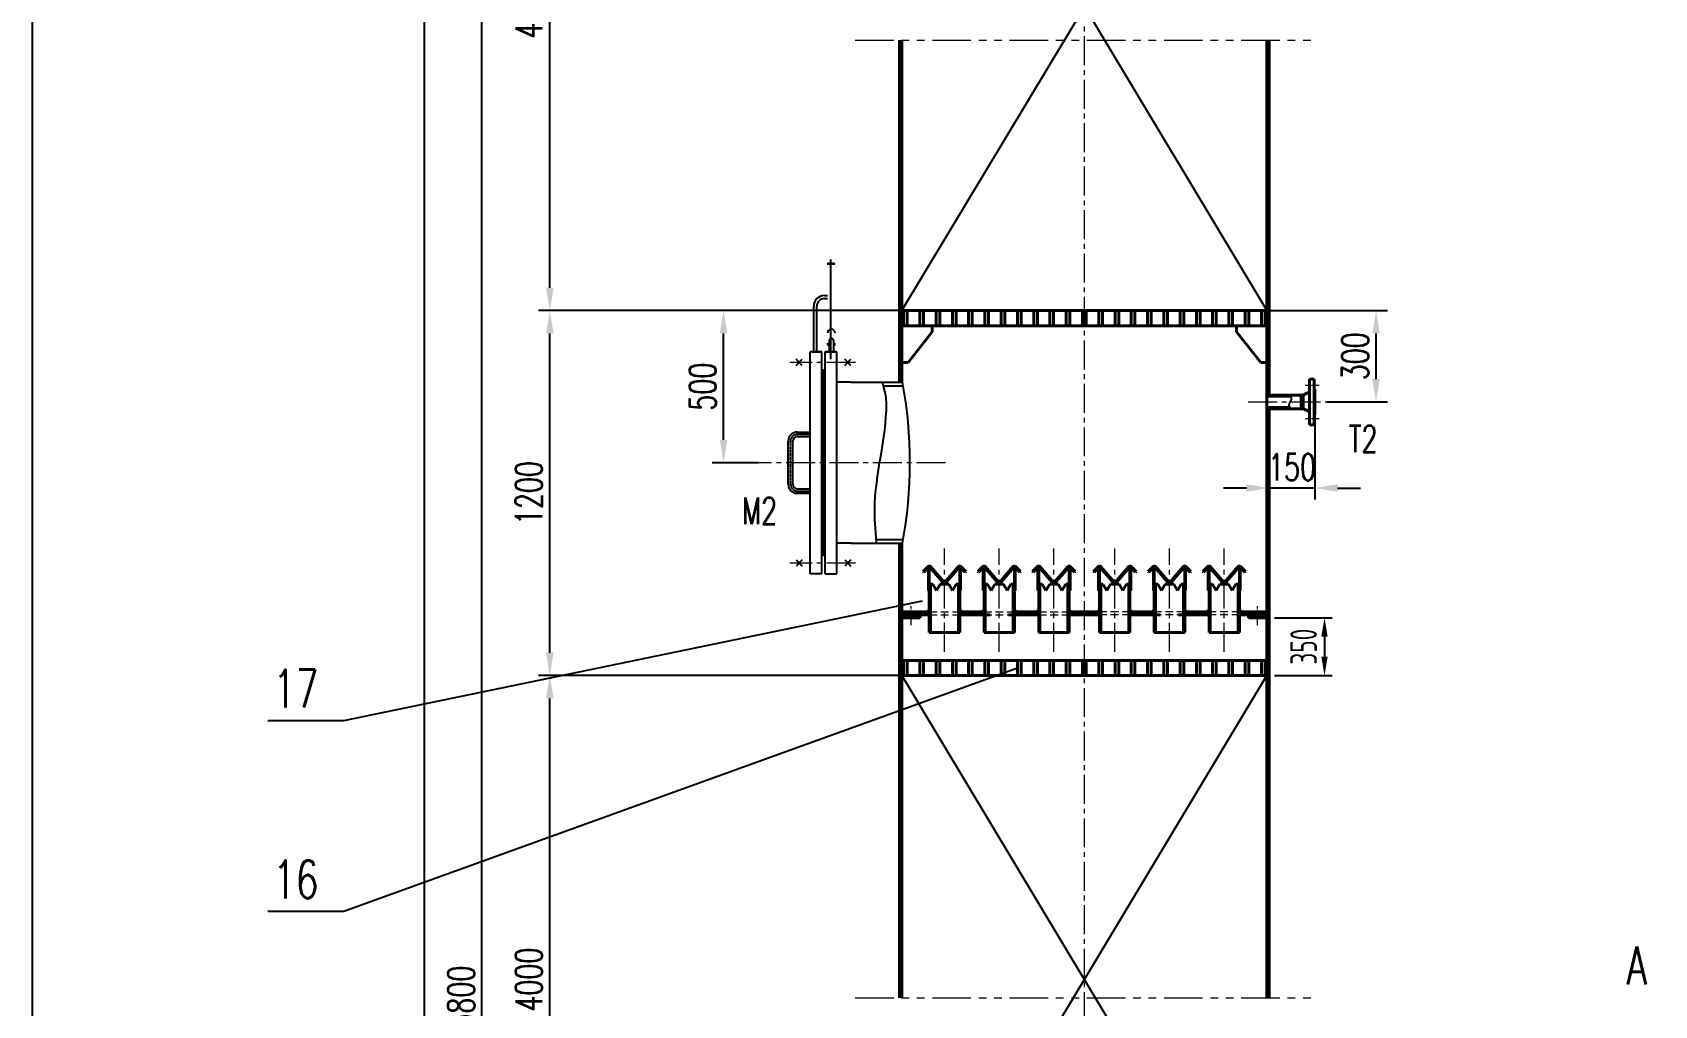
# Model space of a CAD drawing. Header units: millimetres. Extents: x -62352 to -47502, y -30131 to -9106.
# Drawn here: x -62352 to -57017, y -18309 to -15109 of the extents above; entities that cross this region are included whole.
import ezdxf
from ezdxf.enums import TextEntityAlignment as Align

# ---------------------------------------------------------------- set-up
doc = ezdxf.new("R2010")
doc.units = ezdxf.units.MM
doc.header["$PDMODE"] = 33
doc.header["$PDSIZE"] = 5
for name, pattern in [('ACAD_ISO02W100', [15, 12, -3]), ('ACAD_ISO10W100', [18, 12, -3, 0, -3]), ('ACAD_ISO12W100', [21, 12, -3, 0, -3, 0, -3]), ('CENTER', [2, 1.25, -0.25, 0.25, -0.25]), ('CENTER2', [28.575, 19.05, -3.175, 3.175, -3.175]), ('DASHED', [19.05, 12.7, -6.35]), ('PHANTOM2', [31.75, 15.875, -3.175, 3.175, -3.175, 3.175, -3.175])]:
    doc.linetypes.add(name, pattern=pattern)
for name, color, linetype in [('1轮廓实线层', 7, 'Continuous'), ('2细线层', 4, 'Continuous'), ('3中心线层', 1, 'CENTER'), ('7标注层', 4, 'Continuous'), ('剖面线层', 2, 'Continuous'), ('尺寸线', 4, 'Continuous'), ('文字层', 3, 'Continuous')]:
    doc.layers.add(name, color=color, linetype=linetype)
for name, color, linetype, lineweight in [('中心线', 1, 'ACAD_ISO10W100', 18), ('双点划线', 3, 'ACAD_ISO12W100', 18), ('实线', 7, 'Continuous', 40), ('尺寸标注', 2, 'Continuous', 25), ('虚线', 6, 'ACAD_ISO02W100', 18)]:
    doc.layers.add(name, color=color, linetype=linetype, lineweight=lineweight)
doc.styles.add('HGCAD', font='gbenor.shx', dxfattribs={"width": 0.75, "bigfont": 'gbcbig.shx'})
doc.styles.add('工程', font='romans.shx', dxfattribs={"width": 0.7, "bigfont": 'hztxt.shx'})
doc.dimstyles.new('工程25', dxfattribs={"dimscale": 25, "dimtxt": 3.5, "dimasz": 3, "dimexe": 1.5, "dimexo": 0, "dimgap": 1, "dimtad": 1, "dimzin": 12, "dimdsep": 46, "dimtxsty": '工程', "dimcen": 0, "dimazin": 2, "dimtp": 0.5, "dimtm": 0.5, "dimtfac": 1, "dimtmove": 0, "dimatfit": 3, "dimfxl": 0, "dimarcsym": 0})

# ---------------------------------------------------------------- blocks, each defined once
blk = doc.blocks.new('*D40')
at = {"layer": '2细线层', "color": 0, "lineweight": -2}
for p, q in [((-59492.4, -17224.2), (-60688, -17224.2)), ((-60650.5, -19149.2), (-60650.5, -17299.2)), ((-59492.4, -19224.2), (-60688, -19224.2))]:
    blk.add_line(p, q, dxfattribs=at)
at = {"layer": '2细线层', "color": 0}
for points in [[(-60663, -17299.2), (-60638, -17299.2), (-60650.5, -17224.2)], [(-60663, -19149.2), (-60638, -19149.2), (-60650.5, -19224.2)]]:
    blk.add_solid(points, dxfattribs=at)
at = {"layer": 'Defpoints', "color": 0}
for p in [(-60650.5, -17224.2), (-59492.4, -17224.2), (-59492.4, -19224.2)]:
    blk.add_point(p, dxfattribs=at)
at = {"layer": '2细线层', "color": 0, "insert": (-60719.2, -18224.2), "char_height": 87.5, "attachment_point": 5, "rotation": 90, "style": '工程'}
blk.add_mtext('4000', dxfattribs=at)
blk = doc.blocks.new('*D41')
at = {"layer": '2细线层', "color": 0, "lineweight": -2}
for p, q in [((-59790.9, -16024.2), (-60688, -16024.2)), ((-60650.5, -17149.2), (-60650.5, -16099.2)), ((-59492.4, -17224.2), (-60688, -17224.2))]:
    blk.add_line(p, q, dxfattribs=at)
at = {"layer": '2细线层', "color": 0}
for points in [[(-60663, -16099.2), (-60638, -16099.2), (-60650.5, -16024.2)], [(-60663, -17149.2), (-60638, -17149.2), (-60650.5, -17224.2)]]:
    blk.add_solid(points, dxfattribs=at)
at = {"layer": 'Defpoints', "color": 0}
for p in [(-60650.5, -16024.2), (-59790.9, -16024.2), (-59492.4, -17224.2)]:
    blk.add_point(p, dxfattribs=at)
at = {"layer": '2细线层', "color": 0, "insert": (-60719.2, -16624.2), "char_height": 87.5, "attachment_point": 5, "rotation": 90, "style": '工程'}
blk.add_mtext('1200', dxfattribs=at)
blk = doc.blocks.new('*D39')
at = {"layer": '2细线层', "color": 0, "lineweight": -2}
for p, q in [((-59928.1, -16024.2), (-60116.5, -16024.2)), ((-60079, -16449.2), (-60079, -16099.2)), ((-59963.6, -16524.2), (-60116.5, -16524.2))]:
    blk.add_line(p, q, dxfattribs=at)
at = {"layer": '2细线层', "color": 0}
for points in [[(-60091.5, -16099.2), (-60066.5, -16099.2), (-60079, -16024.2)], [(-60091.5, -16449.2), (-60066.5, -16449.2), (-60079, -16524.2)]]:
    blk.add_solid(points, dxfattribs=at)
at = {"layer": 'Defpoints', "color": 0}
for p in [(-60079, -16024.2), (-59928.1, -16024.2), (-59963.6, -16524.2)]:
    blk.add_point(p, dxfattribs=at)
at = {"layer": '2细线层', "color": 0, "insert": (-60147.7, -16274.2), "char_height": 87.5, "attachment_point": 5, "rotation": 90, "style": '工程'}
blk.add_mtext('500', dxfattribs=at)
blk = doc.blocks.new('*D139')
at = {"layer": '2细线层', "color": 0, "lineweight": -2}
for p, q in [((-59492.4, -14024.2), (-60688, -14024.2)), ((-60650.5, -15949.2), (-60650.5, -14099.2)), ((-59492.4, -16024.2), (-60688, -16024.2))]:
    blk.add_line(p, q, dxfattribs=at)
at = {"layer": '2细线层', "color": 0}
for points in [[(-60663, -14099.2), (-60638, -14099.2), (-60650.5, -14024.2)], [(-60663, -15949.2), (-60638, -15949.2), (-60650.5, -16024.2)]]:
    blk.add_solid(points, dxfattribs=at)
at = {"layer": 'Defpoints', "color": 0}
for p in [(-60650.5, -14024.2), (-59492.4, -14024.2), (-59492.4, -16024.2)]:
    blk.add_point(p, dxfattribs=at)
at = {"layer": '2细线层', "color": 0, "insert": (-60719.2, -15024.2), "char_height": 87.5, "attachment_point": 5, "rotation": 90, "style": '工程'}
blk.add_mtext('4000', dxfattribs=at)
blk = doc.blocks.new('*D174')
at = {"layer": 'Defpoints', "color": 0}
for p in [(-61062.9, -12491.2), (-59077.4, -12491.2), (-59797.4, -28203.3)]:
    blk.add_point(p, dxfattribs=at)
at = {"layer": '尺寸线', "color": 0, "lineweight": -2}
for p, q in [((-59077.4, -12491.2), (-61100.4, -12491.2)), ((-61062.9, -28128.3), (-61062.9, -12566.2)), ((-59797.4, -28203.3), (-61100.4, -28203.3))]:
    blk.add_line(p, q, dxfattribs=at)
at = {"layer": '尺寸线', "color": 0}
for points in [[(-61075.4, -12566.2), (-61050.4, -12566.2), (-61062.9, -12491.2)], [(-61075.4, -28128.3), (-61050.4, -28128.3), (-61062.9, -28203.3)]]:
    blk.add_solid(points, dxfattribs=at)
at = {"layer": '尺寸线', "color": 0, "insert": (-61131.7, -20347.3), "char_height": 87.5, "attachment_point": 5, "rotation": 90, "style": '工程'}
blk.add_mtext('23212', dxfattribs=at)
blk = doc.blocks.new('*D175')
at = {"layer": 'Defpoints', "color": 0}
for p in [(-58292.4, -16024.2), (-57933, -16024.2), (-58095.2, -16324.2)]:
    blk.add_point(p, dxfattribs=at)
at = {"layer": '尺寸线', "color": 0, "lineweight": -2}
for p, q in [((-58292.4, -16024.2), (-57895.5, -16024.2)), ((-57933, -16249.2), (-57933, -16099.2)), ((-58095.2, -16324.2), (-57895.5, -16324.2))]:
    blk.add_line(p, q, dxfattribs=at)
at = {"layer": '尺寸线', "color": 0}
for points in [[(-57945.5, -16099.2), (-57920.5, -16099.2), (-57933, -16024.2)], [(-57945.5, -16249.2), (-57920.5, -16249.2), (-57933, -16324.2)]]:
    blk.add_solid(points, dxfattribs=at)
at = {"layer": '尺寸线', "color": 0, "insert": (-58001.8, -16174.2), "char_height": 87.5, "attachment_point": 5, "rotation": 90, "style": '工程'}
blk.add_mtext('300', dxfattribs=at)
blk = doc.blocks.new('*D176')
at = {"layer": 'Defpoints', "color": 0}
for p in [(-58134.4, -16366.2), (-58284.4, -16468.6), (-58284.4, -16607.6)]:
    blk.add_point(p, dxfattribs=at)
at = {"layer": '尺寸线', "color": 0, "lineweight": -2}
for p, q in [((-58134.4, -16366.2), (-58134.4, -16645.1)), ((-58284.4, -16468.6), (-58284.4, -16645.1)), ((-58359.4, -16607.6), (-58434.4, -16607.6)), ((-58134.4, -16607.6), (-58284.4, -16607.6)), ((-58059.4, -16607.6), (-57984.4, -16607.6))]:
    blk.add_line(p, q, dxfattribs=at)
at = {"layer": '尺寸线', "color": 0}
for points in [[(-58359.4, -16595.1), (-58359.4, -16620.1), (-58284.4, -16607.6)], [(-58059.4, -16595.1), (-58059.4, -16620.1), (-58134.4, -16607.6)]]:
    blk.add_solid(points, dxfattribs=at)
at = {"layer": '尺寸线', "color": 0, "insert": (-58209.4, -16538.9), "char_height": 87.5, "attachment_point": 5, "style": '工程'}
blk.add_mtext('150', dxfattribs=at)
blk = doc.blocks.new('*D213')
at = {"layer": '2细线层', "color": 0, "lineweight": -2}
for p, q in [((-59500.4, -13024.2), (-60911.1, -13024.2)), ((-60873.6, -22749.2), (-60873.6, -13099.2)), ((-59502.4, -22824.2), (-60911.1, -22824.2))]:
    blk.add_line(p, q, dxfattribs=at)
at = {"layer": '2细线层', "color": 0}
for points in [[(-60886.1, -13099.2), (-60861.1, -13099.2), (-60873.6, -13024.2)], [(-60886.1, -22749.2), (-60861.1, -22749.2), (-60873.6, -22824.2)]]:
    blk.add_solid(points, dxfattribs=at)
at = {"layer": 'Defpoints', "color": 0}
for p in [(-60873.6, -13024.2), (-59500.4, -13024.2), (-59502.4, -22824.2)]:
    blk.add_point(p, dxfattribs=at)
at = {"layer": '2细线层', "color": 0, "insert": (-60942.3, -18309.8), "char_height": 87.5, "attachment_point": 5, "rotation": 90, "style": '工程'}
blk.add_mtext('15800', dxfattribs=at)
blk = doc.blocks.new('*D215')
at = {"layer": 'Defpoints', "color": 0}
for p in [(-58292.4, -17034.2), (-58292.4, -17224.2), (-58102.5, -17224.2)]:
    blk.add_point(p, dxfattribs=at)
at = {"layer": '尺寸线', "color": 0, "lineweight": -2}
for p, q in [((-58267.4, -17034.2), (-58077.5, -17034.2)), ((-58102.5, -17096.7), (-58102.5, -17161.7)), ((-58267.4, -17224.2), (-58077.5, -17224.2))]:
    blk.add_line(p, q, dxfattribs=at)
at = {"layer": '尺寸线', "color": 0}
for points in [[(-58112.9, -17096.7), (-58092.1, -17096.7), (-58102.5, -17034.2)], [(-58112.9, -17161.7), (-58092.1, -17161.7), (-58102.5, -17224.2)]]:
    blk.add_solid(points, dxfattribs=at)
at = {"layer": '尺寸线', "color": 0, "insert": (-58171.3, -17129.2), "char_height": 87.5, "attachment_point": 5, "rotation": 90, "style": 'HGCAD'}
blk.add_mtext('350', dxfattribs=at)

msp = doc.modelspace()

# ---------------------------------------------------------------- hatches: boundary and pattern name
at = {"layer": '剖面线层'}
h = msp.add_hatch(dxfattribs=at)
h.set_pattern_fill('ANSI37', color=256, scale=0.5, style=0)
h.set_pattern_definition([(45, (-1237.6512, 3603.0169), (-1.122532015, 1.122532015), []), (135, (-1237.6512, 3603.0169), (-1.122532015, -1.122532015), [])])
h.paths.add_polyline_path([(-59402.383, -17008.223), (-59408.383, -17014.223), (-59402.383, -17014.223)])
h = msp.add_hatch(dxfattribs=at)
h.set_pattern_fill('ANSI37', color=256, scale=0.5, style=0)
h.set_pattern_definition([(135, (-117467.1153, 3603.0169), (1.122532015, 1.122532015), []), (45, (-117467.1153, 3603.0169), (1.122532015, -1.122532015), [])])
h.paths.add_polyline_path([(-59302.383, -17008.223), (-59296.383, -17014.223), (-59302.383, -17014.223)])
h = msp.add_hatch(dxfattribs=at)
h.set_pattern_fill('ANSI37', color=256, scale=0.5, style=0)
h.set_pattern_definition([(45, (-1057.6512, 3603.0169), (-1.122532015, 1.122532015), []), (135, (-1057.6512, 3603.0169), (-1.122532015, -1.122532015), [])])
h.paths.add_polyline_path([(-59222.383, -17008.223), (-59228.383, -17014.223), (-59222.383, -17014.223)])
h = msp.add_hatch(dxfattribs=at)
h.set_pattern_fill('ANSI37', color=256, scale=0.5, style=0)
h.set_pattern_definition([(135, (-117287.1153, 3603.0169), (1.122532015, 1.122532015), []), (45, (-117287.1153, 3603.0169), (1.122532015, -1.122532015), [])])
h.paths.add_polyline_path([(-59122.383, -17008.223), (-59116.383, -17014.223), (-59122.383, -17014.223)])
h = msp.add_hatch(dxfattribs=at)
h.set_pattern_fill('ANSI37', color=256, scale=0.5, style=0)
h.set_pattern_definition([(45, (-877.6512, 3603.0169), (-1.122532015, 1.122532015), []), (135, (-877.6512, 3603.0169), (-1.122532015, -1.122532015), [])])
h.paths.add_polyline_path([(-59042.383, -17008.223), (-59048.383, -17014.223), (-59042.383, -17014.223)])
h = msp.add_hatch(dxfattribs=at)
h.set_pattern_fill('ANSI37', color=256, scale=0.5, style=0)
h.set_pattern_definition([(135, (-117107.1153, 3603.0169), (1.122532015, 1.122532015), []), (45, (-117107.1153, 3603.0169), (1.122532015, -1.122532015), [])])
h.paths.add_polyline_path([(-58942.383, -17008.223), (-58936.383, -17014.223), (-58942.383, -17014.223)])
h = msp.add_hatch(dxfattribs=at)
h.set_pattern_fill('ANSI37', color=256, scale=0.5, style=0)
h.set_pattern_definition([(45, (-677.6512, 3603.0169), (-1.122532015, 1.122532015), []), (135, (-677.6512, 3603.0169), (-1.122532015, -1.122532015), [])])
h.paths.add_polyline_path([(-58842.383, -17008.223), (-58848.383, -17014.223), (-58842.383, -17014.223)])
h = msp.add_hatch(dxfattribs=at)
h.set_pattern_fill('ANSI37', color=256, scale=0.5, style=0)
h.set_pattern_definition([(135, (-116907.1153, 3603.0169), (1.122532015, 1.122532015), []), (45, (-116907.1153, 3603.0169), (1.122532015, -1.122532015), [])])
h.paths.add_polyline_path([(-58742.383, -17008.223), (-58736.383, -17014.223), (-58742.383, -17014.223)])
h = msp.add_hatch(dxfattribs=at)
h.set_pattern_fill('ANSI37', color=256, scale=0.5, style=0)
h.set_pattern_definition([(45, (-497.6512, 3603.0169), (-1.122532015, 1.122532015), []), (135, (-497.6512, 3603.0169), (-1.122532015, -1.122532015), [])])
h.paths.add_polyline_path([(-58662.383, -17008.223), (-58668.383, -17014.223), (-58662.383, -17014.223)])
h = msp.add_hatch(dxfattribs=at)
h.set_pattern_fill('ANSI37', color=256, scale=0.5, style=0)
h.set_pattern_definition([(135, (-116727.1153, 3603.0169), (1.122532015, 1.122532015), []), (45, (-116727.1153, 3603.0169), (1.122532015, -1.122532015), [])])
h.paths.add_polyline_path([(-58562.383, -17008.223), (-58556.383, -17014.223), (-58562.383, -17014.223)])
h = msp.add_hatch(dxfattribs=at)
h.set_pattern_fill('ANSI37', color=256, scale=0.5, style=0)
h.set_pattern_definition([(45, (-317.6512, 3603.0169), (-1.122532015, 1.122532015), []), (135, (-317.6512, 3603.0169), (-1.122532015, -1.122532015), [])])
h.paths.add_polyline_path([(-58482.383, -17008.223), (-58488.383, -17014.223), (-58482.383, -17014.223)])
h = msp.add_hatch(dxfattribs=at)
h.set_pattern_fill('ANSI37', color=256, scale=0.5, style=0)
h.set_pattern_definition([(135, (-116547.1153, 3603.0169), (1.122532015, 1.122532015), []), (45, (-116547.1153, 3603.0169), (1.122532015, -1.122532015), [])])
h.paths.add_polyline_path([(-58382.383, -17008.223), (-58376.383, -17014.223), (-58382.383, -17014.223)])

# ---------------------------------------------------------------- linework, layer by layer
for p, q in [((-59738.325, -15870.673), (-59713.442, -15870.673)), ((-59737.08, -15870.673), (-59733.97, -15867.563)), ((-59735.214, -15867.563), (-59716.552, -15867.563)), ((-59713.442, -15870.673), (-59716.552, -15867.563)), ((-59747.325, -15974.493), (-59737.174, -15974.493)), ((-59747.325, -15984.493), (-59737.174, -15984.493)), ((-59782.325, -16159.222), (-59782.325, -16009.493)), ((-59772.325, -16159.222), (-59772.325, -16009.493)), ((-59755.383, -16159.222), (-59794.383, -16159.222)), ((-59794.383, -16524.223), (-59794.383, -16159.222)), ((-59787.468, -16159.222), (-59755.383, -16159.222)), ((-59755.383, -16524.223), (-59755.383, -16159.222)), ((-59745.468, -16159.222), (-59706.383, -16159.222)), ((-59745.383, -16159.222), (-59706.383, -16159.222)), ((-59745.383, -16524.223), (-59745.383, -16159.222)), ((-59709.088, -16159.222), (-59742.679, -16159.222)), ((-59732.104, -16123.142), (-59732.104, -16159.222)), ((-59717.174, -16123.142), (-59717.174, -16159.222)), ((-59706.383, -16524.223), (-59706.383, -16159.222)), ((-59755.383, -16219.722), (-59750.383, -16219.722)), ((-59755.383, -16219.722), (-59750.383, -16219.722)), ((-59750.383, -16387.723), (-59750.383, -16219.722)), ((-59745.383, -16219.722), (-59750.383, -16219.722)), ((-59745.383, -16219.722), (-59750.383, -16219.722)), ((-59750.383, -16524.223), (-59750.383, -16219.722)), ((-59706.383, -16889.222), (-59706.383, -16259.222)), ((-59659.235, -16259.222), (-59706.383, -16259.222)), ((-59659.235, -16259.222), (-59490.383, -16259.222)), ((-59553.027, -16271.222), (-59488.215, -16271.222)), ((-59836.423, -16423.448), (-59794.383, -16423.448)), ((-59866.282, -16595.138), (-59866.282, -16453.307)), ((-59851.352, -16595.138), (-59851.352, -16453.307)), ((-59836.423, -16438.378), (-59794.383, -16438.378)), ((-59794.383, -16889.222), (-59794.383, -16524.223)), ((-59755.383, -16828.722), (-59755.383, -16524.223)), ((-59750.383, -16828.722), (-59750.383, -16524.223)), ((-59745.383, -16889.222), (-59745.383, -16524.223)), ((-59836.423, -16610.068), (-59794.383, -16610.068)), ((-59836.423, -16624.997), (-59794.383, -16624.997)), ((-59750.383, -16828.722), (-59750.383, -16660.723)), ((-59659.235, -16789.223), (-59706.383, -16789.223)), ((-59659.235, -16789.223), (-59490.383, -16789.223)), ((-59576.917, -16777.223), (-59488.215, -16777.223)), ((-59755.383, -16889.222), (-59755.383, -16828.722)), ((-59755.383, -16828.722), (-59750.383, -16828.722)), ((-59745.383, -16828.722), (-59750.383, -16828.722)), ((-59755.383, -16889.222), (-59794.383, -16889.222)), ((-59745.383, -16889.222), (-59706.383, -16889.222))]:
    msp.add_line(p, q)
for centre, radius, start, end in [((-59747.325, -16009.493), 35, 90, 180), ((-59747.325, -16009.493), 25, 90, 180), ((-59724.639, -16097.878), 12.441, 0, 180), ((-59724.639, -16131.284), 12.441, 180, 233.130102), ((-59724.639, -16123.142), 7.465, 0, 180), ((-59724.639, -16131.284), 12.441, 306.869898, 0), ((-59836.423, -16453.307), 29.859, 90, 180), ((-59836.423, -16453.307), 14.93, 90, 180), ((-59836.423, -16595.138), 29.859, 180, 270), ((-59836.423, -16595.138), 14.93, 180, 270)]:
    msp.add_arc(centre, radius, start, end)
at = {"layer": '1轮廓实线层'}
msp.add_arc((-60922.51, -16524.223), 1456.438, 349.516564, 10.483436, dxfattribs=at)
at = {"layer": '2细线层'}
for p, q in [((-59492.383, -14024.223), (-58292.383, -16024.223)), ((-59492.383, -16024.223), (-58292.383, -14024.223)), ((-59492.383, -17224.223), (-58292.383, -19224.223)), ((-59492.383, -19224.223), (-58292.383, -17224.223))]:
    msp.add_line(p, q, dxfattribs=at)
msp.add_spline([(-58213.68, -16346.723), (-58218.462, -16333.779), (-58211.285, -16316.686), (-58214.077, -16301.723)], degree=3, dxfattribs=at)
at = {"layer": '3中心线层', "linetype": 'CENTER'}
for p, q in [((-59725.883, -16184.222), (-59725.883, -15856.53)), ((-59836.423, -16430.913), (-59794.383, -16430.913)), ((-59836.423, -16617.533), (-59794.383, -16617.533))]:
    msp.add_line(p, q, dxfattribs=at)
at = {"layer": '3中心线层', "linetype": 'CENTER', "ltscale": 2}
msp.add_line((-59858.817, -16595.138), (-59858.817, -16453.307), dxfattribs=at)
at = {"layer": '3中心线层', "linetype": 'CENTER', "ltscale": 5}
for centre, start, end in [((-59836.423, -16453.307), 90, 180), ((-59836.423, -16595.138), 180, 270)]:
    msp.add_arc(centre, 22.394, start, end, dxfattribs=at)
at = {"layer": '7标注层'}
msp.add_open_spline([(-59576.025, -16789.222), (-59579.854, -16737.746), (-59590.875, -16592.355), (-59537.294, -16429.975), (-59544.301, -16298.132), (-59556.701, -16259.222)], degree=3, knots=[2.00411375, 2.00411375, 2.00411375, 2.00411375, 3.1120572, 7.44302026, 8.04788194, 8.04788194, 8.04788194, 8.04788194], dxfattribs=at)
at = {"layer": '中心线', "linetype": 'CENTER2', "ltscale": 5}
for p, q in [((-58892.383, -20789.479), (-58892.383, -12394.955)), ((-59644.727, -16194.222), (-59861.18, -16194.222)), ((-58353.962, -16324.223), (-58095.237, -16324.223)), ((-59349.452, -16524.223), (-59963.562, -16524.223)), ((-59352.383, -17146.156), (-59352.383, -16806.019)), ((-59172.383, -17146.156), (-59172.383, -16806.019)), ((-58992.383, -17146.156), (-58992.383, -16806.019)), ((-58792.383, -17146.156), (-58792.383, -16806.019)), ((-58612.383, -17146.156), (-58612.383, -16806.019)), ((-58432.383, -17146.156), (-58432.383, -16806.019)), ((-59644.727, -16854.223), (-59861.18, -16854.223))]:
    msp.add_line(p, q, dxfattribs=at)
at = {"layer": '中心线', "linetype": 'CENTER2'}
for p, q in [((-58165.853, -16269.223), (-58120.15, -16269.223)), ((-58165.853, -16379.223), (-58120.15, -16379.223)), ((-59462.383, -17058.14), (-59462.383, -16996.503)), ((-58322.383, -17058.14), (-58322.383, -16996.503))]:
    msp.add_line(p, q, dxfattribs=at)
at = {"layer": '双点划线', "linetype": 'PHANTOM2', "ltscale": 8}
for p, q in [((-59646.236, -15134.404), (-58138.531, -15134.404)), ((-59646.236, -18284.404), (-58138.531, -18284.404))]:
    msp.add_line(p, q, dxfattribs=at)
at = {"layer": '实线'}
for p, q in [((-59500.383, -16259.222), (-59500.383, -15134.404)), ((-59492.383, -16259.222), (-59492.383, -15134.404)), ((-58292.383, -18284.404), (-58292.383, -15134.404)), ((-58284.383, -16301.723), (-58284.383, -15134.404)), ((-59492.383, -16024.223), (-58292.383, -16024.223)), ((-59486.883, -16074.223), (-59486.883, -16024.223)), ((-59474.883, -16074.223), (-59474.883, -16024.223)), ((-59433.383, -16074.223), (-59433.383, -16024.223)), ((-59421.383, -16074.223), (-59421.383, -16024.223)), ((-59379.883, -16074.223), (-59379.883, -16024.223)), ((-59367.883, -16074.223), (-59367.883, -16024.223)), ((-59326.383, -16074.223), (-59326.383, -16024.223)), ((-59314.383, -16074.223), (-59314.383, -16024.223)), ((-59272.883, -16074.223), (-59272.883, -16024.223)), ((-59260.883, -16074.223), (-59260.883, -16024.223)), ((-59219.383, -16074.223), (-59219.383, -16024.223)), ((-59207.383, -16074.223), (-59207.383, -16024.223)), ((-59165.883, -16074.223), (-59165.883, -16024.223)), ((-59153.883, -16074.223), (-59153.883, -16024.223)), ((-59112.383, -16074.223), (-59112.383, -16024.223)), ((-59100.383, -16074.223), (-59100.383, -16024.223)), ((-59058.883, -16074.223), (-59058.883, -16024.223)), ((-59046.883, -16074.223), (-59046.883, -16024.223)), ((-59005.383, -16074.223), (-59005.383, -16024.223)), ((-58993.383, -16074.223), (-58993.383, -16024.223)), ((-58951.883, -16074.223), (-58951.883, -16024.223)), ((-58939.883, -16074.223), (-58939.883, -16024.223)), ((-58898.383, -16074.223), (-58898.383, -16024.223)), ((-58886.383, -16074.223), (-58886.383, -16024.223)), ((-58844.883, -16074.223), (-58844.883, -16024.223)), ((-58832.883, -16074.223), (-58832.883, -16024.223)), ((-58791.383, -16074.223), (-58791.383, -16024.223)), ((-58779.383, -16074.223), (-58779.383, -16024.223)), ((-58737.883, -16074.223), (-58737.883, -16024.223)), ((-58725.883, -16074.223), (-58725.883, -16024.223)), ((-58684.383, -16074.223), (-58684.383, -16024.223)), ((-58672.383, -16074.223), (-58672.383, -16024.223)), ((-58630.883, -16074.223), (-58630.883, -16024.223)), ((-58618.883, -16074.223), (-58618.883, -16024.223)), ((-58577.383, -16074.223), (-58577.383, -16024.223)), ((-58565.383, -16074.223), (-58565.383, -16024.223)), ((-58523.883, -16074.223), (-58523.883, -16024.223)), ((-58511.883, -16074.223), (-58511.883, -16024.223)), ((-58470.383, -16074.223), (-58470.383, -16024.223)), ((-58458.383, -16074.223), (-58458.383, -16024.223)), ((-58416.883, -16074.223), (-58416.883, -16024.223)), ((-58404.883, -16074.223), (-58404.883, -16024.223)), ((-58363.383, -16074.223), (-58363.383, -16024.223)), ((-58351.383, -16074.223), (-58351.383, -16024.223)), ((-58309.883, -16074.223), (-58309.883, -16024.223)), ((-58297.883, -16074.223), (-58297.883, -16024.223)), ((-59492.383, -16074.223), (-58292.383, -16074.223)), ((-59472.383, -16194.223), (-59392.383, -16094.223)), ((-59392.383, -16094.223), (-59392.383, -16074.223)), ((-58392.383, -16094.223), (-58392.383, -16074.223)), ((-58312.383, -16194.223), (-58392.383, -16094.223)), ((-59492.383, -16194.223), (-59472.383, -16194.223)), ((-58292.383, -16194.223), (-58312.383, -16194.223)), ((-58152.383, -16249.223), (-58136.383, -16249.223)), ((-58152.383, -16249.223), (-58152.383, -16399.223)), ((-58136.383, -16249.223), (-58136.383, -16399.223)), ((-58292.383, -16301.723), (-58179.383, -16301.723)), ((-58292.383, -16305.723), (-58212.629, -16305.723)), ((-58179.383, -16301.723), (-58179.383, -16346.723)), ((-58179.383, -16301.723), (-58173.51, -16301.723)), ((-58172.383, -16301.723), (-58172.383, -16346.723)), ((-58171.365, -16301.239), (-58155.238, -16293.579)), ((-58136.383, -16282.223), (-58134.383, -16282.223)), ((-58134.383, -16282.223), (-58134.383, -16366.223)), ((-58292.383, -16342.723), (-58215.938, -16342.723)), ((-58292.383, -16346.723), (-58179.383, -16346.723)), ((-58284.383, -18284.404), (-58284.383, -16346.723)), ((-58179.383, -16346.723), (-58173.51, -16346.723)), ((-58171.365, -16347.206), (-58155.238, -16354.867)), ((-58134.383, -16366.223), (-58136.383, -16366.223)), ((-58152.383, -16399.223), (-58136.383, -16399.223)), ((-59500.383, -18284.404), (-59500.383, -16789.223)), ((-59492.383, -18284.404), (-59492.383, -16789.223)), ((-59406.053, -16865.687), (-59422.383, -16882.017)), ((-59420.262, -16884.139), (-59422.383, -16882.017)), ((-59403.932, -16867.808), (-59420.262, -16884.139)), ((-59405.383, -16944.223), (-59405.383, -16869.26)), ((-59402.383, -16944.223), (-59402.383, -16867.227)), ((-59400.981, -16867.942), (-59352.383, -16924.223)), ((-59398.711, -16865.982), (-59352.383, -16919.632)), ((-59306.056, -16865.982), (-59352.383, -16919.632)), ((-59303.785, -16867.942), (-59352.383, -16924.223)), ((-59302.383, -16944.223), (-59302.383, -16867.227)), ((-59300.835, -16867.808), (-59284.505, -16884.139)), ((-59299.383, -16944.223), (-59299.383, -16869.26)), ((-59298.713, -16865.687), (-59282.383, -16882.017)), ((-59284.505, -16884.139), (-59282.383, -16882.017)), ((-59226.053, -16865.687), (-59242.383, -16882.017)), ((-59240.262, -16884.139), (-59242.383, -16882.017)), ((-59223.932, -16867.808), (-59240.262, -16884.139)), ((-59225.383, -16944.223), (-59225.383, -16869.26)), ((-59222.383, -16944.223), (-59222.383, -16867.227)), ((-59220.981, -16867.942), (-59172.383, -16924.223)), ((-59218.711, -16865.982), (-59172.383, -16919.632)), ((-59126.056, -16865.982), (-59172.383, -16919.632)), ((-59123.785, -16867.942), (-59172.383, -16924.223)), ((-59122.383, -16944.223), (-59122.383, -16867.227)), ((-59120.835, -16867.808), (-59104.505, -16884.139)), ((-59119.383, -16944.223), (-59119.383, -16869.26)), ((-59118.713, -16865.687), (-59102.383, -16882.017)), ((-59104.505, -16884.139), (-59102.383, -16882.017)), ((-59046.053, -16865.687), (-59062.383, -16882.017)), ((-59060.262, -16884.139), (-59062.383, -16882.017)), ((-59043.932, -16867.808), (-59060.262, -16884.139)), ((-59045.383, -16944.223), (-59045.383, -16869.26)), ((-59042.383, -16944.223), (-59042.383, -16867.227)), ((-59040.981, -16867.942), (-58992.383, -16924.223)), ((-59038.711, -16865.982), (-58992.383, -16919.632)), ((-58946.056, -16865.982), (-58992.383, -16919.632)), ((-58943.785, -16867.942), (-58992.383, -16924.223)), ((-58942.383, -16944.223), (-58942.383, -16867.227)), ((-58940.835, -16867.808), (-58924.505, -16884.139)), ((-58939.383, -16944.223), (-58939.383, -16869.26)), ((-58938.713, -16865.687), (-58922.383, -16882.017)), ((-58924.505, -16884.139), (-58922.383, -16882.017)), ((-58846.053, -16865.687), (-58862.383, -16882.017)), ((-58860.262, -16884.139), (-58862.383, -16882.017)), ((-58843.932, -16867.808), (-58860.262, -16884.139)), ((-58845.383, -16944.223), (-58845.383, -16869.26)), ((-58842.383, -16944.223), (-58842.383, -16867.227)), ((-58840.981, -16867.942), (-58792.383, -16924.223)), ((-58838.711, -16865.982), (-58792.383, -16919.632)), ((-58746.056, -16865.982), (-58792.383, -16919.632)), ((-58743.785, -16867.942), (-58792.383, -16924.223)), ((-58742.383, -16944.223), (-58742.383, -16867.227)), ((-58740.835, -16867.808), (-58724.505, -16884.139)), ((-58739.383, -16944.223), (-58739.383, -16869.26)), ((-58738.713, -16865.687), (-58722.383, -16882.017)), ((-58724.505, -16884.139), (-58722.383, -16882.017)), ((-58666.053, -16865.687), (-58682.383, -16882.017)), ((-58680.262, -16884.139), (-58682.383, -16882.017)), ((-58663.932, -16867.808), (-58680.262, -16884.139)), ((-58665.383, -16944.223), (-58665.383, -16869.26)), ((-58662.383, -16944.223), (-58662.383, -16867.227)), ((-58660.981, -16867.942), (-58612.383, -16924.223)), ((-58658.711, -16865.982), (-58612.383, -16919.632)), ((-58566.056, -16865.982), (-58612.383, -16919.632)), ((-58563.785, -16867.942), (-58612.383, -16924.223)), ((-58562.383, -16944.223), (-58562.383, -16867.227)), ((-58560.835, -16867.808), (-58544.505, -16884.139)), ((-58559.383, -16944.223), (-58559.383, -16869.26)), ((-58558.713, -16865.687), (-58542.383, -16882.017)), ((-58544.505, -16884.139), (-58542.383, -16882.017)), ((-58486.053, -16865.687), (-58502.383, -16882.017)), ((-58500.262, -16884.139), (-58502.383, -16882.017)), ((-58483.932, -16867.808), (-58500.262, -16884.139)), ((-58485.383, -16944.223), (-58485.383, -16869.26)), ((-58482.383, -16944.223), (-58482.383, -16867.227)), ((-58480.981, -16867.942), (-58432.383, -16924.223)), ((-58478.711, -16865.982), (-58432.383, -16919.632)), ((-58386.056, -16865.982), (-58432.383, -16919.632)), ((-58383.785, -16867.942), (-58432.383, -16924.223)), ((-58382.383, -16944.223), (-58382.383, -16867.227)), ((-58380.835, -16867.808), (-58364.505, -16884.139)), ((-58379.383, -16944.223), (-58379.383, -16869.26)), ((-58378.713, -16865.687), (-58362.383, -16882.017)), ((-58364.505, -16884.139), (-58362.383, -16882.017)), ((-59402.383, -16944.223), (-59405.383, -16944.223)), ((-59402.383, -17082.223), (-59402.383, -16924.223)), ((-59402.383, -16924.223), (-59391.131, -16924.223)), ((-59398.383, -17082.223), (-59398.383, -16924.223)), ((-59378.757, -16944.223), (-59391.131, -16924.223)), ((-59366.383, -16924.223), (-59378.757, -16944.223)), ((-59366.383, -16924.223), (-59338.383, -16924.223)), ((-59338.383, -16924.223), (-59326.009, -16944.223)), ((-59326.009, -16944.223), (-59313.635, -16924.223)), ((-59313.635, -16924.223), (-59302.383, -16924.223)), ((-59306.383, -17082.223), (-59306.383, -16924.223)), ((-59302.383, -17082.223), (-59302.383, -16924.223)), ((-59302.383, -16944.223), (-59299.383, -16944.223)), ((-59222.383, -16944.223), (-59225.383, -16944.223)), ((-59222.383, -17082.223), (-59222.383, -16924.223)), ((-59222.383, -16924.223), (-59211.131, -16924.223)), ((-59218.383, -17082.223), (-59218.383, -16924.223)), ((-59198.757, -16944.223), (-59211.131, -16924.223)), ((-59186.383, -16924.223), (-59198.757, -16944.223)), ((-59186.383, -16924.223), (-59158.383, -16924.223)), ((-59158.383, -16924.223), (-59146.009, -16944.223)), ((-59146.009, -16944.223), (-59133.635, -16924.223)), ((-59133.635, -16924.223), (-59122.383, -16924.223)), ((-59126.383, -17082.223), (-59126.383, -16924.223)), ((-59122.383, -17082.223), (-59122.383, -16924.223)), ((-59122.383, -16944.223), (-59119.383, -16944.223)), ((-59042.383, -16944.223), (-59045.383, -16944.223)), ((-59042.383, -17082.223), (-59042.383, -16924.223)), ((-59042.383, -16924.223), (-59031.131, -16924.223)), ((-59038.383, -17082.223), (-59038.383, -16924.223)), ((-59018.757, -16944.223), (-59031.131, -16924.223)), ((-59006.383, -16924.223), (-59018.757, -16944.223)), ((-59006.383, -16924.223), (-58978.383, -16924.223)), ((-58978.383, -16924.223), (-58966.009, -16944.223)), ((-58966.009, -16944.223), (-58953.635, -16924.223)), ((-58953.635, -16924.223), (-58942.383, -16924.223)), ((-58946.383, -17082.223), (-58946.383, -16924.223)), ((-58942.383, -17082.223), (-58942.383, -16924.223)), ((-58942.383, -16944.223), (-58939.383, -16944.223)), ((-58842.383, -16944.223), (-58845.383, -16944.223)), ((-58842.383, -17082.223), (-58842.383, -16924.223)), ((-58831.131, -16924.223), (-58842.383, -16924.223)), ((-58838.383, -17082.223), (-58838.383, -16924.223)), ((-58818.757, -16944.223), (-58831.131, -16924.223)), ((-58806.383, -16924.223), (-58818.757, -16944.223)), ((-58778.383, -16924.223), (-58806.383, -16924.223)), ((-58778.383, -16924.223), (-58766.009, -16944.223)), ((-58766.009, -16944.223), (-58753.635, -16924.223)), ((-58742.383, -16924.223), (-58753.635, -16924.223)), ((-58746.383, -17082.223), (-58746.383, -16924.223)), ((-58742.383, -17082.223), (-58742.383, -16924.223)), ((-58742.383, -16944.223), (-58739.383, -16944.223)), ((-58662.383, -16944.223), (-58665.383, -16944.223)), ((-58662.383, -17082.223), (-58662.383, -16924.223)), ((-58651.131, -16924.223), (-58662.383, -16924.223)), ((-58658.383, -17082.223), (-58658.383, -16924.223)), ((-58638.757, -16944.223), (-58651.131, -16924.223)), ((-58626.383, -16924.223), (-58638.757, -16944.223)), ((-58598.383, -16924.223), (-58626.383, -16924.223)), ((-58598.383, -16924.223), (-58586.009, -16944.223)), ((-58586.009, -16944.223), (-58573.635, -16924.223)), ((-58562.383, -16924.223), (-58573.635, -16924.223)), ((-58566.383, -17082.223), (-58566.383, -16924.223)), ((-58562.383, -17082.223), (-58562.383, -16924.223)), ((-58562.383, -16944.223), (-58559.383, -16944.223)), ((-58482.383, -16944.223), (-58485.383, -16944.223)), ((-58482.383, -17082.223), (-58482.383, -16924.223)), ((-58471.131, -16924.223), (-58482.383, -16924.223)), ((-58478.383, -17082.223), (-58478.383, -16924.223)), ((-58458.757, -16944.223), (-58471.131, -16924.223)), ((-58446.383, -16924.223), (-58458.757, -16944.223)), ((-58418.383, -16924.223), (-58446.383, -16924.223)), ((-58418.383, -16924.223), (-58406.009, -16944.223)), ((-58406.009, -16944.223), (-58393.635, -16924.223)), ((-58382.383, -16924.223), (-58393.635, -16924.223)), ((-58386.383, -17082.223), (-58386.383, -16924.223)), ((-58382.383, -17082.223), (-58382.383, -16924.223)), ((-58382.383, -16944.223), (-58379.383, -16944.223)), ((-59487.383, -17024.223), (-59487.383, -17014.223)), ((-59487.383, -17014.223), (-59402.383, -17014.223)), ((-59408.383, -17014.223), (-59402.383, -17008.223)), ((-59296.383, -17014.223), (-59302.383, -17008.223)), ((-59302.383, -17014.223), (-59222.383, -17014.223)), ((-59228.383, -17014.223), (-59222.383, -17008.223)), ((-59116.383, -17014.223), (-59122.383, -17008.223)), ((-59122.383, -17014.223), (-59042.383, -17014.223)), ((-59048.383, -17014.223), (-59042.383, -17008.223)), ((-58936.383, -17014.223), (-58942.383, -17008.223)), ((-58942.383, -17014.223), (-58842.383, -17014.223)), ((-58848.383, -17014.223), (-58842.383, -17008.223)), ((-58736.383, -17014.223), (-58742.383, -17008.223)), ((-58662.383, -17014.223), (-58742.383, -17014.223)), ((-58668.383, -17014.223), (-58662.383, -17008.223)), ((-58556.383, -17014.223), (-58562.383, -17008.223)), ((-58482.383, -17014.223), (-58562.383, -17014.223)), ((-58488.383, -17014.223), (-58482.383, -17008.223)), ((-58376.383, -17014.223), (-58382.383, -17008.223)), ((-58297.383, -17014.223), (-58382.383, -17014.223)), ((-58297.383, -17024.223), (-58297.383, -17014.223)), ((-59492.383, -17024.223), (-59402.383, -17024.223)), ((-59492.383, -17034.223), (-59432.383, -17034.223)), ((-59432.383, -17034.223), (-59432.383, -17024.223)), ((-59302.383, -17024.223), (-59202.383, -17024.223)), ((-59142.383, -17024.223), (-59042.383, -17024.223)), ((-58942.383, -17024.223), (-58842.383, -17024.223)), ((-58642.383, -17024.223), (-58742.383, -17024.223)), ((-58482.383, -17024.223), (-58582.383, -17024.223)), ((-58292.383, -17024.223), (-58382.383, -17024.223)), ((-58352.383, -17034.223), (-58352.383, -17024.223)), ((-58292.383, -17034.223), (-58352.383, -17034.223)), ((-59402.383, -17082.223), (-59302.383, -17082.223)), ((-59222.383, -17082.223), (-59122.383, -17082.223)), ((-59042.383, -17082.223), (-58942.383, -17082.223)), ((-58742.383, -17082.223), (-58842.383, -17082.223)), ((-58562.383, -17082.223), (-58662.383, -17082.223)), ((-58382.383, -17082.223), (-58482.383, -17082.223)), ((-59492.383, -17174.223), (-58292.383, -17174.223)), ((-59486.883, -17224.223), (-59486.883, -17174.223)), ((-59474.883, -17224.223), (-59474.883, -17174.223)), ((-59433.383, -17224.223), (-59433.383, -17174.223)), ((-59421.383, -17224.223), (-59421.383, -17174.223)), ((-59379.883, -17224.223), (-59379.883, -17174.223)), ((-59367.883, -17224.223), (-59367.883, -17174.223)), ((-59326.383, -17224.223), (-59326.383, -17174.223)), ((-59314.383, -17224.223), (-59314.383, -17174.223)), ((-59272.883, -17224.223), (-59272.883, -17174.223)), ((-59260.883, -17224.223), (-59260.883, -17174.223)), ((-59219.383, -17224.223), (-59219.383, -17174.223)), ((-59207.383, -17224.223), (-59207.383, -17174.223)), ((-59165.883, -17224.223), (-59165.883, -17174.223)), ((-59153.883, -17224.223), (-59153.883, -17174.223)), ((-59112.383, -17224.223), (-59112.383, -17174.223)), ((-59100.383, -17224.223), (-59100.383, -17174.223)), ((-59058.883, -17224.223), (-59058.883, -17174.223)), ((-59046.883, -17224.223), (-59046.883, -17174.223)), ((-59005.383, -17224.223), (-59005.383, -17174.223)), ((-58993.383, -17224.223), (-58993.383, -17174.223)), ((-58951.883, -17224.223), (-58951.883, -17174.223)), ((-58939.883, -17224.223), (-58939.883, -17174.223)), ((-58898.383, -17224.223), (-58898.383, -17174.223)), ((-58886.383, -17224.223), (-58886.383, -17174.223)), ((-58844.883, -17224.223), (-58844.883, -17174.223)), ((-58832.883, -17224.223), (-58832.883, -17174.223)), ((-58791.383, -17224.223), (-58791.383, -17174.223)), ((-58779.383, -17224.223), (-58779.383, -17174.223)), ((-58737.883, -17224.223), (-58737.883, -17174.223)), ((-58725.883, -17224.223), (-58725.883, -17174.223)), ((-58684.383, -17224.223), (-58684.383, -17174.223)), ((-58672.383, -17224.223), (-58672.383, -17174.223)), ((-58630.883, -17224.223), (-58630.883, -17174.223)), ((-58618.883, -17224.223), (-58618.883, -17174.223)), ((-58577.383, -17224.223), (-58577.383, -17174.223)), ((-58565.383, -17224.223), (-58565.383, -17174.223)), ((-58523.883, -17224.223), (-58523.883, -17174.223)), ((-58511.883, -17224.223), (-58511.883, -17174.223)), ((-58470.383, -17224.223), (-58470.383, -17174.223)), ((-58458.383, -17224.223), (-58458.383, -17174.223)), ((-58416.883, -17224.223), (-58416.883, -17174.223)), ((-58404.883, -17224.223), (-58404.883, -17174.223)), ((-58363.383, -17224.223), (-58363.383, -17174.223)), ((-58351.383, -17224.223), (-58351.383, -17174.223)), ((-58309.883, -17224.223), (-58309.883, -17174.223)), ((-58297.883, -17224.223), (-58297.883, -17174.223)), ((-59492.383, -17224.223), (-58292.383, -17224.223)), ((-59492.383, -17224.223), (-58292.383, -17224.223))]:
    msp.add_line(p, q, dxfattribs=at)
for centre, radius, start, end in [((-58173.51, -16296.723), 5, 270, 295.407718), ((-58157.383, -16289.062), 5, 295.407718, 0), ((-58173.51, -16351.723), 5, 64.592282, 90), ((-58157.383, -16359.383), 5, 0, 64.592282), ((-59402.518, -16869.223), 5, 39.805571, 135), ((-59402.518, -16869.223), 5, 39.805571, 135), ((-59402.518, -16869.223), 2, 39.805571, 135), ((-59302.249, -16869.223), 5, 45, 140.194429), ((-59302.249, -16869.223), 5, 45, 140.194429), ((-59302.249, -16869.223), 2, 45, 140.194429), ((-59222.518, -16869.223), 5, 39.805571, 135), ((-59222.518, -16869.223), 5, 39.805571, 135), ((-59222.518, -16869.223), 2, 39.805571, 135), ((-59122.249, -16869.223), 5, 45, 140.194429), ((-59122.249, -16869.223), 5, 45, 140.194429), ((-59122.249, -16869.223), 2, 45, 140.194429), ((-59042.518, -16869.223), 5, 39.805571, 135), ((-59042.518, -16869.223), 5, 39.805571, 135), ((-59042.518, -16869.223), 2, 39.805571, 135), ((-58942.249, -16869.223), 5, 45, 140.194429), ((-58942.249, -16869.223), 5, 45, 140.194429), ((-58942.249, -16869.223), 2, 45, 140.194429), ((-58842.518, -16869.223), 5, 39.805571, 135), ((-58842.518, -16869.223), 5, 39.805571, 135), ((-58842.518, -16869.223), 2, 39.805571, 135), ((-58742.249, -16869.223), 5, 45, 140.194429), ((-58742.249, -16869.223), 5, 45, 140.194429), ((-58742.249, -16869.223), 2, 45, 140.194429), ((-58662.518, -16869.223), 5, 39.805571, 135), ((-58662.518, -16869.223), 5, 39.805571, 135), ((-58662.518, -16869.223), 2, 39.805571, 135), ((-58562.249, -16869.223), 5, 45, 140.194429), ((-58562.249, -16869.223), 5, 45, 140.194429), ((-58562.249, -16869.223), 2, 45, 140.194429), ((-58482.518, -16869.223), 5, 39.805571, 135), ((-58482.518, -16869.223), 5, 39.805571, 135), ((-58482.518, -16869.223), 2, 39.805571, 135), ((-58382.249, -16869.223), 5, 45, 140.194429), ((-58382.249, -16869.223), 5, 45, 140.194429), ((-58382.249, -16869.223), 2, 45, 140.194429)]:
    msp.add_arc(centre, radius, start, end, dxfattribs=at)
at = {"layer": '尺寸标注'}
for p, q in [((-59820.434, -16204.307), (-59840.604, -16184.137)), ((-59840.604, -16204.307), (-59820.434, -16184.137)), ((-59660.163, -16204.307), (-59680.333, -16184.137)), ((-59680.333, -16204.307), (-59660.163, -16184.137)), ((-59820.429, -16844.138), (-59840.6, -16864.309)), ((-59840.6, -16844.138), (-59820.429, -16864.309)), ((-59680.333, -16844.137), (-59660.163, -16864.307)), ((-59660.163, -16844.137), (-59680.333, -16864.307))]:
    msp.add_line(p, q, dxfattribs=at)
at = {"layer": '尺寸线'}
for p, q in [((-61327.802, -17371.851), (-59424.896, -16978.121)), ((-61327.802, -17999.262), (-59112.383, -17199.223)), ((-61577.802, -17371.851), (-61327.802, -17371.851)), ((-61577.802, -17999.262), (-61327.802, -17999.262))]:
    msp.add_line(p, q, dxfattribs=at)
msp.add_lwpolyline([(-62352.171, -9105.75), (-47502.171, -9105.75), (-47502.171, -30130.75), (-62352.171, -30130.75)], close=True, dxfattribs=at)
at = {"layer": '虚线', "linetype": 'DASHED', "ltscale": 2}
for p, q in [((-59402.383, -17014.223), (-59302.383, -17014.223)), ((-59222.383, -17014.223), (-59122.383, -17014.223)), ((-59042.383, -17014.223), (-58942.383, -17014.223)), ((-58742.383, -17014.223), (-58842.383, -17014.223)), ((-58562.383, -17014.223), (-58662.383, -17014.223)), ((-58382.383, -17014.223), (-58482.383, -17014.223)), ((-59402.383, -17024.223), (-59302.383, -17024.223)), ((-59222.383, -17024.223), (-59122.383, -17024.223)), ((-59042.383, -17024.223), (-58942.383, -17024.223)), ((-58742.383, -17024.223), (-58842.383, -17024.223)), ((-58562.383, -17024.223), (-58662.383, -17024.223)), ((-58382.383, -17024.223), (-58482.383, -17024.223))]:
    msp.add_line(p, q, dxfattribs=at)

# ---------------------------------------------------------------- texts
at = {"layer": '文字层', "style": '工程', "width": 0.7}
msp.add_text('T2', height=87.5, dxfattribs=at).set_placement((-57975.432, -16445.875), align=Align.MIDDLE)
msp.add_text('M2', height=87.5, dxfattribs=at).set_placement((-59960.688, -16752.644), align=Align.BOTTOM_CENTER)
for s, p in [('17', (-61561.241, -17329.758)), ('16', (-61561.241, -17957.169)), ('A', (-57108.899, -18240.018))]:
    msp.add_text(s, height=125, dxfattribs=at).set_placement(p)

# ---------------------------------------------------------------- dimensions: what is measured, and where the dimension line sits
at = {"layer": '2细线层'}
dim = msp.add_linear_dim(base=(-60873.589, -13024.223), p1=(-59502.383, -22824.223), p2=(-59500.383, -13024.223), angle=90, text='15800', dimstyle='工程25', dxfattribs=at)
dim.commit()
dim.dimension.update_dxf_attribs({"geometry": '*D213', "text_midpoint": (-60873.589, -18309.814), "dimtype": 160})
for base, p1, p2, picture, middle in [((-60650.488, -14024.223), (-59492.383, -16024.223), (-59492.383, -14024.223), '*D139', (-60719.238, -15024.223)), ((-60650.488, -17224.223), (-59492.383, -19224.223), (-59492.383, -17224.223), '*D40', (-60719.238, -18224.223))]:
    dim = msp.add_linear_dim(base=base, p1=p1, p2=p2, angle=90, text='4000', dimstyle='工程25', dxfattribs=at)
    dim.commit()
    dim.dimension.update_dxf_attribs({"geometry": picture, "text_midpoint": middle})
for base, p1, p2, picture, middle in [((-60650.488, -16024.223), (-59492.383, -17224.223), (-59790.875, -16024.223), '*D41', (-60719.238, -16624.223)), ((-60078.965, -16024.223), (-59963.562, -16524.223), (-59928.127, -16024.223), '*D39', (-60147.715, -16274.223))]:
    dim = msp.add_linear_dim(base=base, p1=p1, p2=p2, angle=90, dimstyle='工程25', dxfattribs=at)
    dim.commit()
    dim.dimension.update_dxf_attribs({"geometry": picture, "text_midpoint": middle})
at = {"layer": '尺寸线'}
dim = msp.add_linear_dim(base=(-61062.943, -12491.223), p1=(-59797.383, -28203.312), p2=(-59077.383, -12491.223), angle=90, text='23212', dimstyle='工程25', dxfattribs=at)
dim.commit()
dim.dimension.update_dxf_attribs({"geometry": '*D174', "text_midpoint": (-61062.943, -20347.268), "dimtype": 160})
dim = msp.add_linear_dim(base=(-57933.043, -16024.223), p1=(-58095.237, -16324.223), p2=(-58292.383, -16024.223), angle=90, dimstyle='工程25', dxfattribs=at)
dim.commit()
dim.dimension.update_dxf_attribs({"geometry": '*D175', "text_midpoint": (-58001.793, -16174.223)})
dim = msp.add_linear_dim(base=(-58284.383, -16607.63), p1=(-58134.383, -16366.223), p2=(-58284.383, -16468.644), dimstyle='工程25', dxfattribs=at)
dim.commit()
dim.dimension.update_dxf_attribs({"geometry": '*D176', "text_midpoint": (-58209.383, -16607.63), "dimtype": 160})
dim = msp.add_linear_dim(base=(-58102.525, -17224.223), p1=(-58292.383, -17034.223), p2=(-58292.383, -17224.223), angle=90, text='350', dimstyle='工程25', override={"dimasz": 2.5, "dimexe": 1, "dimexo": 1, "dimdec": 1, "dimzin": 8, "dimtxsty": 'HGCAD', "dimadec": 1, "dimatfit": 1}, dxfattribs=at)
dim.commit()
dim.dimension.update_dxf_attribs({"geometry": '*D215', "text_midpoint": (-58171.275, -17129.223)})

doc.saveas('drawing.dxf')
